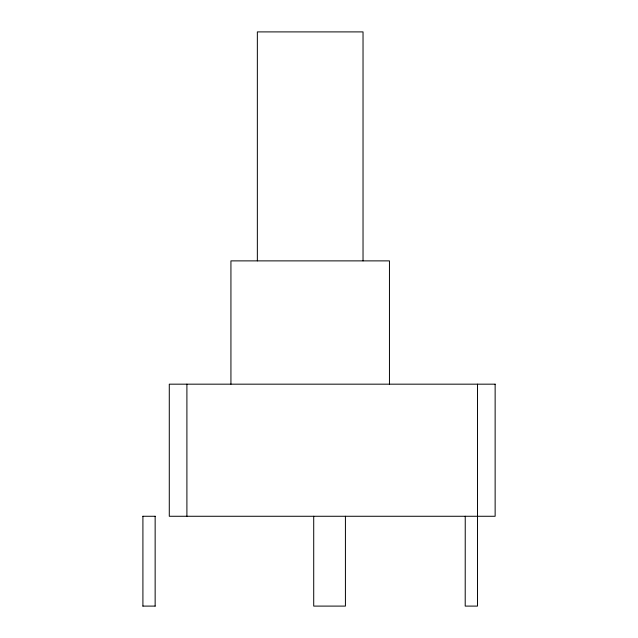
<?xml version="1.0" encoding="UTF-8"?>
<svg xmlns="http://www.w3.org/2000/svg" width="638" height="638" viewBox="0 0 638 638"><rect width="100%" height="100%" fill="white"/><g stroke="black" fill="none" stroke-linecap="round" stroke-linejoin="round"><path stroke-width="0.96" d="M142.88 516.27L155.178 516.27M142.88 606.1L155.178 606.1M477.519 384.172L477.479 606.1L465.206 606.1L465.238 516.27M389.451 384.172L389.451 260.878L230.932 260.878L230.932 384.172M363.03 260.878L363.03 31.9L257.353 31.9L257.353 260.878M345.421 516.27L345.421 606.1L313.713 606.1L313.713 516.27M186.902 384.172L186.902 516.27M155.146 516.27L155.146 606.1M142.912 516.27L142.912 606.1M495.136 384.172L169.285 384.172L169.285 516.27L495.136 516.27L495.136 384.172"/></g></svg>
